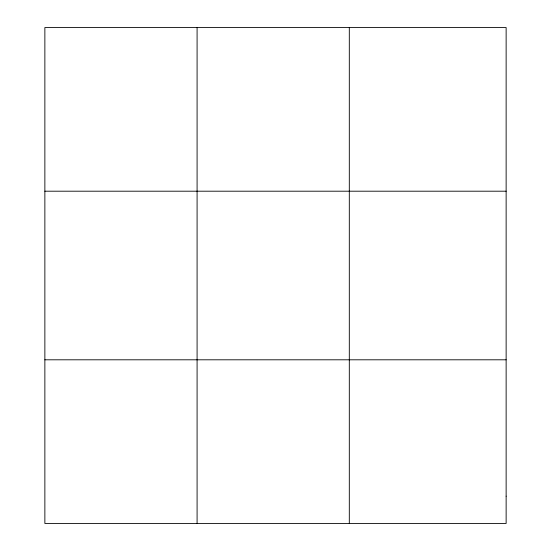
<?xml version="1.0" encoding="UTF-8"?>
<svg xmlns="http://www.w3.org/2000/svg" width="551" height="551" viewBox="0 0 551 551"><rect width="100%" height="100%" fill="white"/><g stroke="black" fill="none" stroke-linecap="round" stroke-linejoin="round"><path stroke-width="0.83" d="M197.086 523.45L197.086 27.55M349.306 523.45L349.306 27.55M44.865 191.197L506.135 191.197M44.865 359.803L506.135 359.803M506.135 496.175L506.135 523.45L44.865 523.45L44.865 27.55L506.135 27.55L506.135 496.175"/></g></svg>
